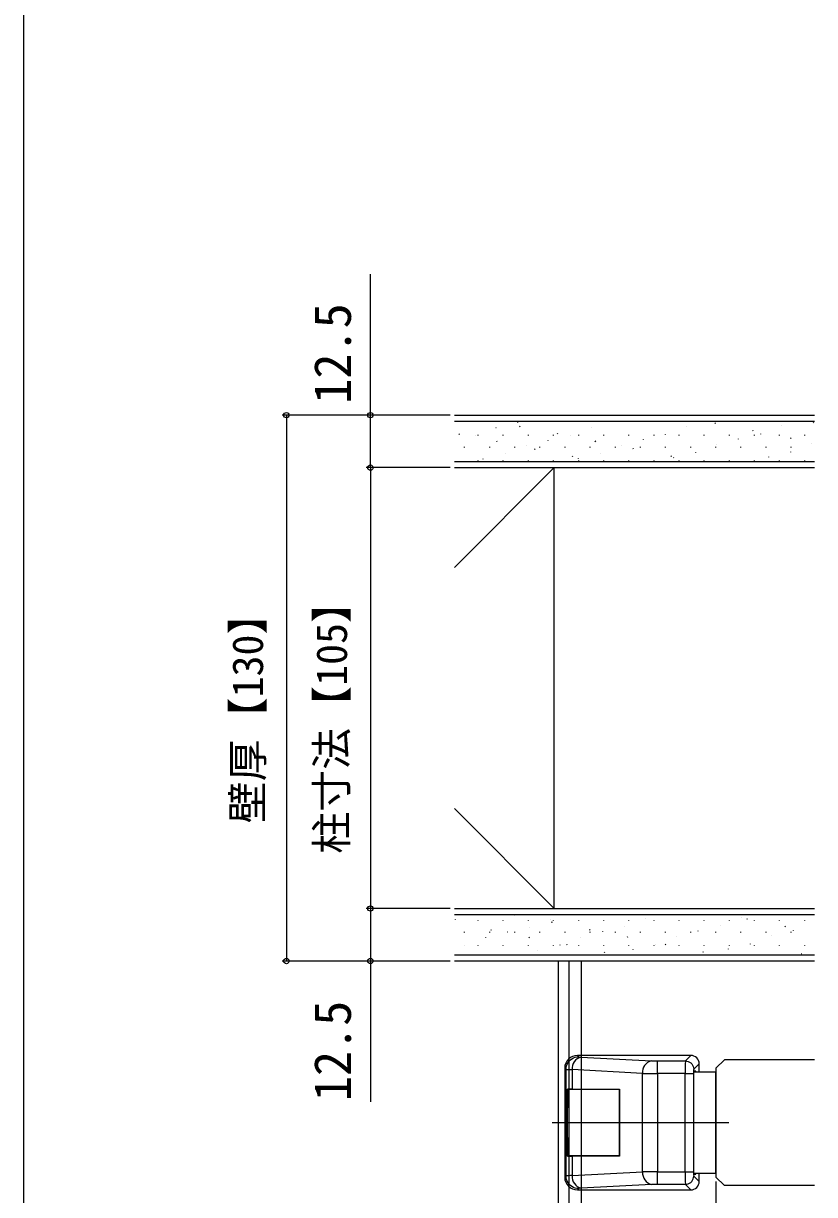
# Model space of a CAD drawing. Units: millimetres, scale not verified. Extents: x -525 to 525, y -783 to 779.
# Drawn here: x -525 to -336.6, y -271.1 to 7.8 of the extents above; entities that cross this region are included whole.
import ezdxf
from ezdxf.enums import TextEntityAlignment as Align

# ---------------------------------------------------------------- set-up
doc = ezdxf.new("R2010")
doc.units = ezdxf.units.MM
doc.header["$LTSCALE"] = 4
for name, color, linetype in [('0-4_YKK_12', 2, 'Continuous'), ('0-5_YKK_13', 4, 'Continuous'), ('0-7_YKK_D', 6, 'Continuous'), ('0-8_YKK_ZWAK', 7, 'Continuous'), ('0-9_YSS_K', 3, 'Continuous'), ('0-A_YSS_KE', 3, 'Continuous')]:
    doc.layers.add(name, color=color, linetype=linetype)
doc.styles.add('ＭＳ ゴシック', font='')
doc.styles.get('ＭＳ ゴシック').set_extended_font_data('MS Gothic')

msp = doc.modelspace()

# ---------------------------------------------------------------- linework, layer by layer
at = {"layer": '0-4_YKK_12'}
for p, q in [((-395.121, -215.476), (-395.121, -274.976)), ((-360.121, -240.976), (-358.121, -238.976)), ((-336.645, -238.976), (-358.121, -238.976)), ((-360.121, -240.976), (-360.121, -266.976)), ((-358.121, -268.976), (-360.121, -266.976)), ((-336.645, -268.976), (-358.121, -268.976))]:
    msp.add_line(p, q, dxfattribs=at)
at = {"layer": '0-5_YKK_13'}
for p, q in [((-397.621, -276.176), (-397.621, -215.476)), ((-392.121, -276.176), (-392.121, -215.476)), ((-393.125, -237.976), (-392.811, -238.29)), ((-366.118, -237.976), (-393.125, -237.976)), ((-392.228, -238.359), (-375.464, -239.238)), ((-374.05, -239.268), (-367.411, -239.268)), ((-374.05, -242.264), (-374.05, -239.268)), ((-367.411, -239.268), (-366.118, -237.976)), ((-395.807, -241.286), (-396.121, -240.972)), ((-396.121, -240.972), (-396.121, -266.98)), ((-395.807, -266.666), (-395.807, -241.286)), ((-377.586, -242.234), (-394.349, -241.355)), ((-394.349, -241.355), (-394.349, -245.976)), ((-377.586, -265.719), (-377.586, -242.234)), ((-367.46, -242.264), (-374.05, -242.264)), ((-374.05, -242.264), (-374.05, -265.688)), ((-367.46, -265.688), (-367.46, -242.264)), ((-360.121, -241.976), (-365.463, -241.976)), ((-365.431, -241.726), (-365.431, -266.226)), ((-364.881, -241.726), (-365.431, -241.726)), ((-364.121, -239.973), (-365.413, -241.266)), ((-364.881, -241.976), (-364.881, -241.726)), ((-364.121, -241.976), (-364.121, -239.973)), ((-394.349, -245.976), (-395.492, -245.976)), ((-395.492, -261.976), (-395.492, -245.976)), ((-394.174, -246.076), (-395.262, -246.076)), ((-395.262, -250.476), (-395.262, -246.076)), ((-394.349, -245.976), (-383.121, -245.976)), ((-383.121, -246.076), (-394.174, -246.076)), ((-383.121, -245.976), (-383.121, -261.976)), ((-383.121, -261.876), (-383.121, -246.076)), ((-399.121, -253.976), (-357.053, -253.976)), ((-395.492, -261.976), (-394.349, -261.976)), ((-394.174, -261.876), (-395.262, -261.876)), ((-394.349, -261.976), (-394.349, -266.597)), ((-383.121, -261.976), (-394.349, -261.976)), ((-383.121, -261.876), (-394.174, -261.876)), ((-396.121, -266.98), (-395.807, -266.666)), ((-394.349, -266.597), (-377.586, -265.719)), ((-374.05, -265.688), (-367.46, -265.688)), ((-374.05, -268.684), (-374.05, -265.688)), ((-367.46, -265.688), (-365.463, -265.688)), ((-365.413, -266.687), (-364.121, -267.979)), ((-364.121, -267.979), (-364.121, -265.976)), ((-392.811, -269.662), (-393.125, -269.976)), ((-393.125, -269.976), (-366.118, -269.976)), ((-375.464, -268.715), (-392.228, -269.593)), ((-367.411, -268.684), (-374.05, -268.684)), ((-366.118, -269.976), (-367.411, -268.684))]:
    msp.add_line(p, q, dxfattribs=at)
for points in [[(-395.807, -241.286), (-395.775, -240.861), (-395.683, -240.444), (-395.534, -240.044), (-395.328, -239.669), (-395.072, -239.327), (-394.77, -239.025), (-394.428, -238.769), (-394.053, -238.564), (-393.653, -238.414), (-393.236, -238.322), (-392.811, -238.29)], [(-367.411, -239.268), (-367.064, -239.3), (-366.729, -239.39), (-366.413, -239.538), (-366.129, -239.738), (-365.883, -239.984), (-365.683, -240.269), (-365.535, -240.584), (-365.444, -240.919), (-365.413, -241.266)], [(-367.46, -242.264), (-365.463, -242.264), (-365.463, -265.688)], [(-365.463, -265.976), (-360.121, -265.976), (-360.121, -241.976)], [(-395.037, -257.476), (-395.037, -250.476), (-395.262, -250.476)], [(-395.262, -261.876), (-395.262, -257.476), (-395.037, -257.476)], [(-392.811, -269.662), (-393.236, -269.63), (-393.653, -269.539), (-394.053, -269.389), (-394.428, -269.183), (-394.77, -268.927), (-395.072, -268.625), (-395.328, -268.283), (-395.534, -267.908), (-395.683, -267.508), (-395.775, -267.091), (-395.807, -266.666)], [(-367.411, -268.684), (-367.064, -268.653), (-366.729, -268.562), (-366.413, -268.414), (-366.129, -268.215), (-365.883, -267.969), (-365.683, -267.684), (-365.535, -267.369), (-365.444, -267.033), (-365.413, -266.687)], [(-365.431, -266.226), (-364.881, -266.226), (-364.881, -265.976)]]:
    msp.add_lwpolyline(points, dxfattribs=at)
for centre, radius, start, end in [((-393.127, -240.97), 2.994, 89.96782, 180.03218), ((-391.608, -241.047), 2.759, 102.98938, 186.40774), ((-392.274, -236.238), 2.121, 255.33304, 271.24019), ((-374.844, -241.926), 2.759, 102.98938, 186.40774), ((-374.133, -210.49), 28.778, 267.34813, 270.16471), ((-323.279, -241.498), 44.187, 177.1073, 180.99321), ((-366.117, -239.972), 1.996, 359.96796, 90.03204), ((-394.559, -230.3), 11.057, 263.52066, 271.0879), ((-374.296, -67.027), 175.238, 268.92448, 270.08052), ((-360.043, -242.033), 5.425, 171.86503, 182.44066), ((-393.127, -266.982), 2.994, 179.96782, 270.03218), ((-394.381, -281.423), 14.826, 89.87498, 95.51645), ((-391.502, -266.83), 2.857, 175.32403, 255.27885), ((-374.738, -265.952), 2.857, 175.32403, 255.27885), ((-374.22, -449.659), 183.971, 89.94692, 91.04808), ((-314.703, -266.312), 52.761, 179.32261, 182.57688), ((-360.043, -265.919), 5.425, 177.55934, 188.13497), ((-392.274, -271.714), 2.121, 88.75981, 104.66696), ((-374.133, -297.462), 28.778, 89.83529, 92.65187), ((-366.117, -267.98), 1.996, 269.96796, 0.03204)]:
    msp.add_arc(centre, radius, start, end, dxfattribs=at)
at = {"layer": '0-7_YKK_D'}
for p, q in [((-423.39, -85.476), (-463.39, -85.476)), ((-462.39, -85.476), (-462.39, -215.476)), ((-423.39, -85.476), (-443.39, -85.476)), ((-423.39, -97.976), (-443.39, -97.976)), ((-423.39, -97.976), (-443.39, -97.976)), ((-442.39, -97.976), (-442.39, -202.976)), ((-423.39, -202.976), (-443.39, -202.976)), ((-423.39, -202.976), (-443.39, -202.976)), ((-423.39, -215.476), (-463.39, -215.476)), ((-423.39, -215.476), (-443.39, -215.476)), ((-360.121, -267.976), (-360.121, -360.976)), ((-360.121, -267.976), (-360.121, -360.976))]:
    msp.add_line(p, q, dxfattribs=at)
for points in [[(-442.39, -97.976), (-442.39, -85.476), (-442.39, -51.926)], [(-442.39, -202.976), (-442.39, -215.476), (-442.39, -249.026)]]:
    msp.add_lwpolyline(points, dxfattribs=at)
for centre in [(-462.39, -85.476), (-442.39, -85.476), (-442.39, -97.976), (-442.39, -97.976), (-442.39, -202.976), (-442.39, -202.976), (-462.39, -215.476), (-442.39, -215.476)]:
    msp.add_circle(centre, 0.637, dxfattribs=at)
at = {"layer": '0-8_YKK_ZWAK'}
msp.add_line((-525, 746.7), (-525, -783.3), dxfattribs=at)
at = {"layer": '0-9_YSS_K'}
for p, q in [((-336.645, -86.976), (-422.39, -86.976)), ((-419.956, -87.065), (-419.956, -86.976)), ((-413.976, -87.065), (-413.976, -86.976)), ((-412.49, -88.48), (-412.496, -88.461)), ((-407.996, -87.065), (-407.996, -86.976)), ((-407.265, -87.188), (-407.272, -87.169)), ((-406.756, -88.252), (-406.866, -88.085)), ((-402.016, -87.065), (-402.016, -86.976)), ((-396.036, -87.065), (-396.036, -86.976)), ((-390.056, -87.065), (-390.056, -86.976)), ((-389.816, -88.327), (-389.823, -88.308)), ((-384.592, -87.035), (-384.599, -87.016)), ((-384.076, -87.065), (-384.076, -86.976)), ((-378.096, -87.065), (-378.096, -86.976)), ((-372.116, -87.065), (-372.116, -86.976)), ((-367.143, -88.174), (-367.15, -88.155)), ((-366.136, -87.065), (-366.136, -86.976)), ((-360.246, -87.491), (-360.356, -87.324)), ((-360.156, -87.065), (-360.156, -86.976)), ((-354.176, -87.065), (-354.176, -86.976)), ((-351.239, -89.26), (-351.35, -89.093)), ((-348.196, -87.065), (-348.196, -86.976)), ((-344.47, -88.02), (-344.476, -88.002)), ((-342.216, -87.065), (-342.216, -86.976)), ((-336.786, -87.419), (-336.897, -87.252)), ((-421.208, -90.093), (-421.319, -89.926)), ((-417.48, -90.432), (-417.487, -90.413)), ((-416.726, -90.295), (-416.726, -90.195)), ((-412.202, -91.862), (-412.312, -91.695)), ((-410.746, -90.295), (-410.746, -90.195)), ((-404.766, -90.295), (-404.766, -90.195)), ((-400.065, -91.477), (-400.072, -91.458)), ((-398.786, -90.295), (-398.786, -90.195)), ((-397.749, -90.021), (-397.86, -89.854)), ((-394.807, -90.279), (-394.814, -90.26)), ((-392.806, -90.295), (-392.806, -90.195)), ((-388.743, -91.79), (-388.853, -91.623)), ((-386.826, -90.295), (-386.826, -90.195)), ((-380.846, -90.295), (-380.846, -90.195)), ((-377.392, -91.323), (-377.398, -91.305)), ((-374.866, -90.295), (-374.866, -90.195)), ((-372.134, -90.126), (-372.14, -90.107)), ((-368.886, -90.295), (-368.886, -90.195)), ((-362.906, -90.295), (-362.906, -90.195)), ((-356.926, -90.295), (-356.926, -90.195)), ((-354.718, -91.17), (-354.725, -91.151)), ((-350.946, -90.295), (-350.946, -90.195)), ((-349.46, -89.972), (-349.467, -89.953)), ((-344.966, -90.295), (-344.966, -90.195)), ((-342.233, -91.029), (-342.343, -90.862)), ((-338.986, -90.295), (-338.986, -90.195)), ((-419.956, -93.145), (-419.956, -93.045)), ((-413.976, -93.145), (-413.976, -93.045)), ((-410.28, -94.721), (-410.287, -94.702)), ((-407.996, -93.145), (-407.996, -93.045)), ((-405.289, -92.769), (-405.296, -92.75)), ((-403.196, -93.63), (-403.306, -93.464)), ((-402.016, -93.145), (-402.016, -93.045)), ((-396.036, -93.145), (-396.036, -93.045)), ((-390.056, -93.145), (-390.056, -93.045)), ((-387.607, -94.567), (-387.613, -94.548)), ((-384.076, -93.145), (-384.076, -93.045)), ((-382.616, -92.615), (-382.623, -92.597)), ((-379.736, -93.558), (-379.847, -93.392)), ((-378.096, -93.145), (-378.096, -93.045)), ((-372.116, -93.145), (-372.116, -93.045)), ((-366.136, -93.145), (-366.136, -93.045)), ((-364.933, -94.414), (-364.94, -94.395)), ((-360.156, -93.145), (-360.156, -93.045)), ((-359.943, -92.462), (-359.949, -92.443)), ((-354.176, -93.145), (-354.176, -93.045)), ((-348.196, -93.145), (-348.196, -93.045)), ((-342.26, -94.261), (-342.267, -94.242)), ((-342.216, -93.145), (-342.216, -93.045)), ((-337.269, -92.309), (-337.276, -92.29)), ((-422.39, -96.476), (-336.645, -96.476)), ((-416.726, -96.375), (-416.726, -96.275)), ((-415.538, -95.918), (-415.544, -95.9)), ((-410.746, -96.375), (-410.746, -96.275)), ((-404.766, -96.375), (-404.766, -96.275)), ((-398.786, -96.375), (-398.786, -96.275)), ((-394.189, -95.399), (-394.3, -95.233)), ((-392.864, -95.765), (-392.871, -95.746)), ((-392.806, -96.375), (-392.806, -96.275)), ((-386.826, -96.375), (-386.826, -96.275)), ((-380.846, -96.375), (-380.846, -96.275)), ((-374.866, -96.375), (-374.866, -96.275)), ((-370.73, -95.327), (-370.84, -95.161)), ((-370.191, -95.612), (-370.198, -95.593)), ((-368.886, -96.375), (-368.886, -96.275)), ((-362.906, -96.375), (-362.906, -96.275)), ((-356.926, -96.375), (-356.926, -96.275)), ((-350.946, -96.375), (-350.946, -96.275)), ((-347.518, -95.458), (-347.524, -95.44)), ((-344.966, -96.375), (-344.966, -96.275)), ((-338.986, -96.375), (-338.986, -96.275)), ((-398.608, -97.976), (-422.39, -121.758)), ((-398.608, -202.976), (-422.39, -179.194)), ((-336.645, -204.476), (-422.39, -204.476)), ((-422.136, -205.647), (-422.143, -205.628)), ((-416.726, -205.815), (-416.726, -205.715)), ((-410.746, -205.815), (-410.746, -205.715)), ((-408.112, -204.585), (-408.185, -204.476)), ((-404.766, -205.815), (-404.766, -205.715)), ((-399.463, -205.494), (-399.469, -205.475)), ((-399.106, -206.354), (-399.216, -206.187)), ((-398.786, -205.815), (-398.786, -205.715)), ((-392.806, -205.815), (-392.806, -205.715)), ((-386.826, -205.815), (-386.826, -205.715)), ((-380.846, -205.815), (-380.846, -205.715)), ((-376.789, -205.34), (-376.796, -205.321)), ((-374.866, -205.815), (-374.866, -205.715)), ((-368.886, -205.815), (-368.886, -205.715)), ((-362.906, -205.815), (-362.906, -205.715)), ((-356.926, -205.815), (-356.926, -205.715)), ((-354.116, -205.187), (-354.123, -205.168)), ((-352.596, -205.593), (-352.706, -205.426)), ((-350.946, -205.815), (-350.946, -205.715)), ((-344.966, -205.815), (-344.966, -205.715)), ((-338.986, -205.815), (-338.986, -205.715)), ((-419.956, -208.665), (-419.956, -208.565)), ((-413.976, -208.665), (-413.976, -208.565)), ((-413.559, -208.195), (-413.669, -208.028)), ((-409.711, -208.643), (-409.718, -208.624)), ((-407.996, -208.665), (-407.996, -208.565)), ((-404.453, -207.445), (-404.46, -207.427)), ((-402.016, -208.665), (-402.016, -208.565)), ((-396.036, -208.665), (-396.036, -208.565)), ((-390.099, -208.123), (-390.21, -207.956)), ((-390.056, -208.665), (-390.056, -208.565)), ((-387.038, -208.49), (-387.044, -208.471)), ((-384.076, -208.665), (-384.076, -208.565)), ((-381.78, -207.292), (-381.787, -207.273)), ((-378.096, -208.665), (-378.096, -208.565)), ((-372.116, -208.665), (-372.116, -208.565)), ((-366.136, -208.665), (-366.136, -208.565)), ((-364.364, -208.337), (-364.371, -208.318)), ((-360.156, -208.665), (-360.156, -208.565)), ((-359.107, -207.139), (-359.113, -207.12)), ((-354.176, -208.665), (-354.176, -208.565)), ((-348.196, -208.665), (-348.196, -208.565)), ((-343.59, -207.362), (-343.7, -207.195)), ((-342.216, -208.665), (-342.216, -208.565)), ((-341.691, -208.183), (-341.698, -208.164)), ((-419.926, -211.887), (-419.933, -211.868)), ((-416.726, -211.895), (-416.726, -211.795)), ((-414.936, -209.935), (-414.942, -209.916)), ((-410.746, -211.895), (-410.746, -211.795)), ((-404.766, -211.895), (-404.766, -211.795)), ((-404.552, -209.964), (-404.663, -209.797)), ((-398.786, -211.895), (-398.786, -211.795)), ((-397.253, -211.734), (-397.26, -211.715)), ((-395.546, -211.733), (-395.656, -211.566)), ((-392.806, -211.895), (-392.806, -211.795)), ((-392.262, -209.782), (-392.269, -209.763)), ((-386.826, -211.895), (-386.826, -211.795)), ((-381.093, -209.892), (-381.203, -209.725)), ((-380.846, -211.895), (-380.846, -211.795)), ((-374.866, -211.895), (-374.866, -211.795)), ((-374.58, -211.58), (-374.586, -211.562)), ((-372.087, -211.661), (-372.197, -211.494)), ((-369.589, -209.629), (-369.596, -209.61)), ((-368.886, -211.895), (-368.886, -211.795)), ((-362.906, -211.895), (-362.906, -211.795)), ((-356.926, -211.895), (-356.926, -211.795)), ((-351.906, -211.427), (-351.913, -211.408)), ((-350.946, -211.895), (-350.946, -211.795)), ((-346.916, -209.475), (-346.922, -209.456)), ((-344.966, -211.895), (-344.966, -211.795)), ((-338.986, -211.895), (-338.986, -211.795)), ((-422.39, -213.976), (-336.645, -213.976)), ((-402.511, -212.932), (-402.517, -212.913)), ((-386.54, -213.502), (-386.65, -213.335)), ((-379.837, -212.778), (-379.844, -212.759)), ((-363.08, -213.43), (-363.191, -213.263)), ((-362.388, -213.917), (-362.395, -213.898)), ((-357.164, -212.625), (-357.171, -212.606)), ((-339.715, -213.764), (-339.722, -213.745))]:
    msp.add_line(p, q, dxfattribs=at)
at = {"layer": '0-A_YSS_KE'}
for p, q in [((-422.39, -85.476), (-336.645, -85.476)), ((-422.39, -97.976), (-336.645, -97.976)), ((-398.608, -202.976), (-398.608, -97.976)), ((-422.39, -202.976), (-336.645, -202.976)), ((-336.645, -215.476), (-422.39, -215.476))]:
    msp.add_line(p, q, dxfattribs=at)

# ---------------------------------------------------------------- texts
at = {"layer": '0-7_YKK_D', "style": 'ＭＳ ゴシック'}
for s, height, p in [('12.5', 8.798, (-444.39, -82.767)), ('柱寸法【105】', 7.331, (-445.753, -189.936)), ('壁厚【130】', 7.331, (-465.753, -182.692)), ('12.5', 8.798, (-444.39, -248.867))]:
    msp.add_text(s, height=height, rotation=90, dxfattribs=at).set_placement(p, align=Align.BOTTOM_LEFT)

doc.saveas('drawing.dxf')
